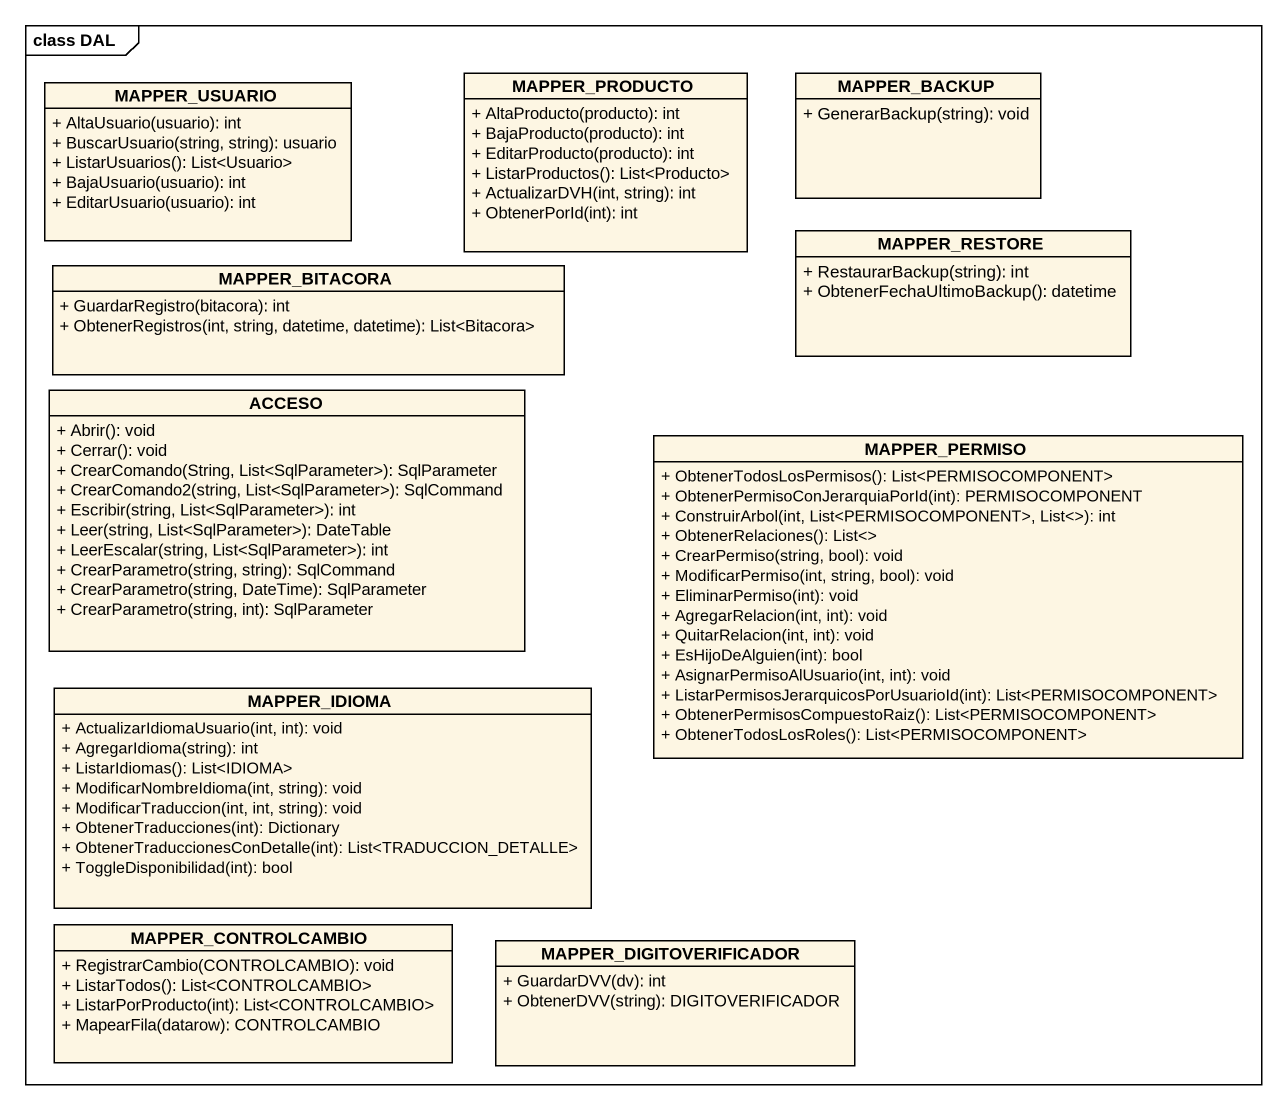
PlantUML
@startuml
mainframe class DAL
hide circle
hide empty members
skinparam classAttributeIconSize 0
class MAPPER_USUARIO {
  + AltaUsuario(usuario): int
  + BuscarUsuario(string, string): usuario
  + ListarUsuarios(): List<Usuario>
  + BajaUsuario(usuario): int
  + EditarUsuario(usuario): int
}
class MAPPER_PRODUCTO {
  + AltaProducto(producto): int
  + BajaProducto(producto): int
  + EditarProducto(producto): int
  + ListarProductos(): List<Producto>
  + ActualizarDVH(int, string): int
  + ObtenerPorId(int): int
}
class MAPPER_BACKUP {
  + GenerarBackup(string): void
}
class MAPPER_RESTORE {
  + RestaurarBackup(string): int
  + ObtenerFechaUltimoBackup(): datetime
}
class MAPPER_BITACORA {
  + GuardarRegistro(bitacora): int
  + ObtenerRegistros(int, string, datetime, datetime): List<Bitacora>
}
class ACCESO {
  + Abrir(): void
  + Cerrar(): void
  + CrearComando(String, List<SqlParameter>): SqlParameter
  + CrearComando2(string, List<SqlParameter>): SqlCommand
  + Escribir(string, List<SqlParameter>): int
  + Leer(string, List<SqlParameter>): DateTable
  + LeerEscalar(string, List<SqlParameter>): int
  + CrearParametro(string, string): SqlCommand
  + CrearParametro(string, DateTime): SqlParameter
  + CrearParametro(string, int): SqlParameter
}
class MAPPER_PERMISO {
  + ObtenerTodosLosPermisos(): List<PERMISOCOMPONENT>
  + ObtenerPermisoConJerarquiaPorId(int): PERMISOCOMPONENT
  + ConstruirArbol(int, List<PERMISOCOMPONENT>, List<>): int
  + ObtenerRelaciones(): List<>
  + CrearPermiso(string, bool): void
  + ModificarPermiso(int, string, bool): void
  + EliminarPermiso(int): void
  + AgregarRelacion(int, int): void
  + QuitarRelacion(int, int): void
  + EsHijoDeAlguien(int): bool
  + AsignarPermisoAlUsuario(int, int): void
  + ListarPermisosJerarquicosPorUsuarioId(int): List<PERMISOCOMPONENT>
  + ObtenerPermisosCompuestoRaiz(): List<PERMISOCOMPONENT>
  + ObtenerTodosLosRoles(): List<PERMISOCOMPONENT>
}
class MAPPER_IDIOMA {
  + ActualizarIdiomaUsuario(int, int): void
  + AgregarIdioma(string): int
  + ListarIdiomas(): List<IDIOMA>
  + ModificarNombreIdioma(int, string): void
  + ModificarTraduccion(int, int, string): void
  + ObtenerTraducciones(int): Dictionary
  + ObtenerTraduccionesConDetalle(int): List<TRADUCCION_DETALLE>
  + ToggleDisponibilidad(int): bool
}
class MAPPER_CONTROLCAMBIO {
  + RegistrarCambio(CONTROLCAMBIO): void
  + ListarTodos(): List<CONTROLCAMBIO>
  + ListarPorProducto(int): List<CONTROLCAMBIO>
  + MapearFila(datarow): CONTROLCAMBIO
}
class MAPPER_DIGITOVERIFICADOR {
  + GuardarDVV(dv): int
  + ObtenerDVV(string): DIGITOVERIFICADOR
}
@enduml
